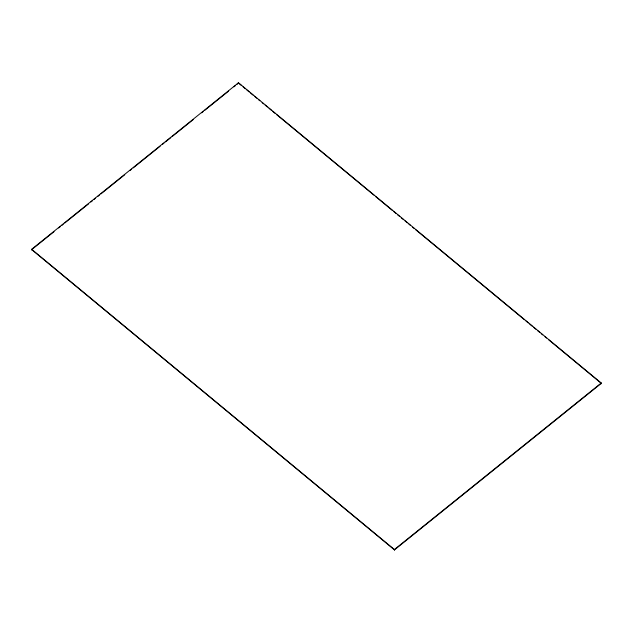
<?xml version="1.0" encoding="UTF-8"?>
<svg xmlns="http://www.w3.org/2000/svg" width="633" height="633" viewBox="0 0 633 633"><rect width="100%" height="100%" fill="white"/><g stroke="black" fill="none" stroke-linecap="round" stroke-linejoin="round"><path stroke-width="0.95" d="M31.769 249.988L31.65 249.283L238.491 82.757L601.231 383.012L601.35 383.717M32.481 249.014L54.011 231.686M58.624 227.967L60.159 226.733M61.694 225.49L63.237 224.256M64.772 223.014L88.612 203.826M90.915 201.967L92.45 200.732M93.993 199.49L95.528 198.256M97.838 196.396L99.373 195.162M100.908 193.92L124.748 174.732M130.129 170.396L131.664 169.161M133.207 167.919L160.117 146.255M162.428 144.395L163.963 143.161M165.498 141.927L170.886 137.59M172.421 136.348L193.184 119.637M201.642 112.824L203.177 111.59M204.712 110.356L228.553 91.16M233.933 86.832L235.468 85.59M237.011 84.355L238.491 82.757M394.509 550.243L394.391 549.531L601.231 383.012M239.306 83.746L241.592 85.629M243.112 86.895L245.39 88.778M246.91 90.036L249.196 91.927M250.715 93.186L252.994 95.077M254.513 96.335L256.8 98.218M258.319 99.484L259.839 100.742M262.125 102.625L263.644 103.883M265.164 105.149L267.442 107.032M268.97 108.29L271.248 110.182M272.768 111.44L275.046 113.331M276.574 114.589L373.913 195.154M375.432 196.42L392.159 210.267M393.686 211.525L395.965 213.408M397.484 214.674L399.763 216.557M401.29 217.815L403.569 219.706M405.088 220.964L407.375 222.856M408.894 224.114L410.413 225.372M412.692 227.263L414.219 228.521M415.739 229.779L524.48 319.792M526.007 321.05L528.286 322.941M529.805 324.199L532.092 326.082M533.611 327.34L535.89 329.231M537.409 330.489L539.696 332.38M541.215 333.638L542.734 334.897M545.013 336.788L546.54 338.046M548.819 339.929L601.295 383.369L394.454 549.887L31.705 249.631M31.65 249.283L394.391 549.531"/></g></svg>
